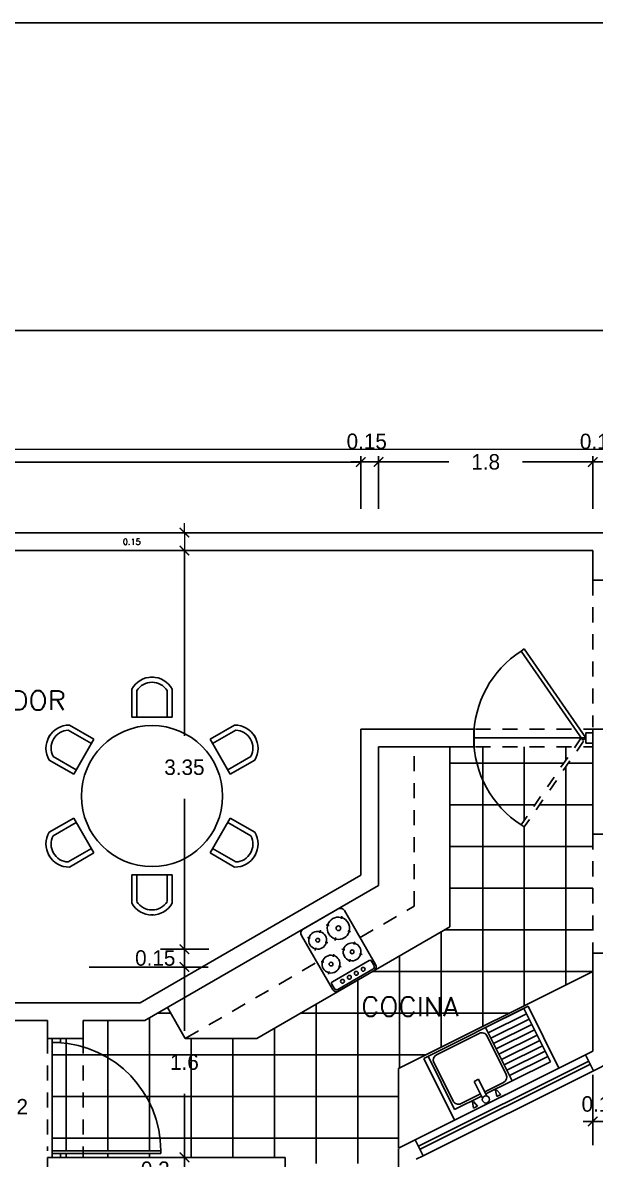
# Model space of a CAD drawing. Header units: millimetres. Extents: x 223 to 336, y 70 to 139.
# Drawn here: x 309.39 to 314.2, y 129.9 to 139.45 of the extents above; entities that cross this region are included whole.
import ezdxf

# ---------------------------------------------------------------- set-up
doc = ezdxf.new("R2010")
doc.units = ezdxf.units.MM
doc.linetypes.add('DASHED', pattern=[9.525, 6.35, -3.175])
doc.linetypes.add('HIDDEN', pattern=[9.525, 6.35, -3.175])
doc.layers.add('COTAS', color=3, linetype='Continuous', lineweight=9)
for name, color, linetype in [('MUEBLES', 253, 'Continuous'), ('MUROS', 5, 'Continuous'), ('MUROS-BAJOS', 40, 'Continuous'), ('pisos', 8, 'Continuous'), ('PROYECCIONES', 6, 'HIDDEN'), ('PUERTAS', 2, 'Continuous'), ('TEXTOS', 4, 'Continuous')]:
    doc.layers.add(name, color=color, linetype=linetype)
doc.layers.add('VENTANAS', color=250, linetype='Continuous', plot=False)
doc.styles.add('ROMANS', font='romans.shx', dxfattribs={"height": 0.05})
doc.dimstyles.new('ISO-25', dxfattribs={"dimtxt": 0.13, "dimasz": 0.08, "dimexe": 0.2, "dimexo": 0.2, "dimgap": 0.2, "dimtad": 0, "dimtih": 1, "dimtoh": 1, "dimdec": 3, "dimdsep": 46, "dimtxsty": 'Standard', "dimblk": 'ARCHTICK', "dimcen": 3, "dimadec": 0, "dimazin": 0, "dimtfac": 1, "dimtdec": 3, "dimtmove": 0, "dimatfit": 3, "dimldrblk": 'ARCHTICK', "dimfxl": 1, "dimarcsym": 0})

# ---------------------------------------------------------------- blocks, each defined once
blk = doc.blocks.new('_ARCHTICK')
at = {"color": 0, "linetype": 'ByBlock', "const_width": 0.15}
blk.add_lwpolyline([(-0.5, -0.5), (0.5, 0.5)], dxfattribs=at)
blk = doc.blocks.new('*D321')
at = {"layer": 'COTAS', "color": 0, "lineweight": -2, "ltscale": 0.05, "transparency": 16777216}
for p, q in [((298.2851, 135.3628), (298.2851, 136.9133)), ((334.345, 135.3628), (334.345, 136.9133)), ((298.2851, 136.8633), (315.8659, 136.8633)), ((334.345, 136.8633), (316.7642, 136.8633))]:
    blk.add_line(p, q, dxfattribs=at)
at = {"layer": 'Defpoints', "color": 0, "ltscale": 0.05, "transparency": 16777216}
for p in [(298.2851, 136.8633), (298.2851, 135.1628), (334.345, 135.1628)]:
    blk.add_point(p, dxfattribs=at)
at = {"layer": 'COTAS', "color": 0, "lineweight": -2, "ltscale": 0.05, "transparency": 16777216, "xscale": 0.08, "yscale": 0.08, "zscale": 0.08, "rotation": 180}
blk.add_blockref('_ARCHTICK', (298.2851, 136.8633), dxfattribs=at)
at = {"layer": 'COTAS', "color": 0, "lineweight": -2, "ltscale": 0.05, "transparency": 16777216, "xscale": 0.08, "yscale": 0.08, "zscale": 0.08}
blk.add_blockref('_ARCHTICK', (334.345, 136.8633), dxfattribs=at)
at = {"layer": 'COTAS', "color": 0, "ltscale": 0.05, "transparency": 16777216, "insert": (316.315, 136.8633), "char_height": 0.13, "attachment_point": 5}
blk.add_mtext('36.06', dxfattribs=at)
blk = doc.blocks.new('*D361')
at = {"layer": 'COTAS', "color": 0, "lineweight": -2, "ltscale": 0.05, "transparency": 16777216}
for p, q in [((305.5466, 135.3623), (305.5466, 135.8069)), ((305.5466, 135.7569), (308.4936, 135.7569)), ((312.2306, 135.7569), (309.2836, 135.7569)), ((312.2306, 135.3625), (312.2306, 135.8069))]:
    blk.add_line(p, q, dxfattribs=at)
at = {"layer": 'Defpoints', "color": 0, "ltscale": 0.05, "transparency": 16777216}
for p in [(305.5466, 135.7569), (305.5466, 135.1623), (312.2306, 135.1625)]:
    blk.add_point(p, dxfattribs=at)
at = {"layer": 'COTAS', "color": 0, "lineweight": -2, "ltscale": 0.05, "transparency": 16777216, "xscale": 0.08, "yscale": 0.08, "zscale": 0.08, "rotation": 180}
blk.add_blockref('_ARCHTICK', (305.5466, 135.7569), dxfattribs=at)
at = {"layer": 'COTAS', "color": 0, "lineweight": -2, "ltscale": 0.05, "transparency": 16777216, "xscale": 0.08, "yscale": 0.08, "zscale": 0.08}
blk.add_blockref('_ARCHTICK', (312.2306, 135.7569), dxfattribs=at)
at = {"layer": 'COTAS', "color": 0, "ltscale": 0.05, "transparency": 16777216, "insert": (308.8886, 135.7569), "char_height": 0.13, "attachment_point": 5}
blk.add_mtext('5.95', dxfattribs=at)
blk = doc.blocks.new('Comedor')
at = {"layer": 'MUEBLES'}
for p, q in [((-0.603, 1.014), (-0.576, 1.029)), ((-0.218, 0.777), (-0.358, 1.019)), ((0.218, 0.777), (0.358, 1.019)), ((0.576, 1.029), (0.603, 1.014)), ((-0.261, 0.752), (-0.394, 0.982)), ((0.261, 0.752), (0.394, 0.982)), ((-0.564, 0.577), (-0.704, 0.819)), ((-0.521, 0.602), (-0.653, 0.832)), ((0.521, 0.602), (0.653, 0.832)), ((0.564, 0.577), (0.704, 0.819)), ((-0.564, 0.577), (-0.218, 0.777)), ((0.218, 0.777), (0.564, 0.577)), ((-0.782, 0.2), (-1.062, 0.2)), ((-0.782, 0.15), (-1.047, 0.15)), ((-0.782, -0.2), (-0.782, 0.2)), ((0.782, 0.2), (1.062, 0.2)), ((0.782, 0.2), (0.782, -0.2)), ((0.782, 0.15), (1.047, 0.15)), ((-1.179, -0.015), (-1.179, 0.015)), ((1.179, 0.015), (1.179, -0.015)), ((-0.782, -0.2), (-1.062, -0.2)), ((-0.782, -0.15), (-1.047, -0.15)), ((0.782, -0.15), (1.047, -0.15)), ((0.782, -0.2), (1.062, -0.2)), ((-0.564, -0.577), (-0.704, -0.819)), ((-0.521, -0.602), (-0.653, -0.832)), ((-0.218, -0.777), (-0.564, -0.577)), ((0.564, -0.577), (0.218, -0.777)), ((0.521, -0.602), (0.653, -0.832)), ((0.564, -0.577), (0.704, -0.819)), ((-0.261, -0.752), (-0.394, -0.982)), ((-0.218, -0.777), (-0.358, -1.019)), ((0.218, -0.777), (0.358, -1.019)), ((0.261, -0.752), (0.394, -0.982)), ((-0.576, -1.029), (-0.603, -1.014)), ((0.603, -1.014), (0.576, -1.029))]:
    blk.add_line(p, q, dxfattribs=at)
blk.add_circle((0, 0), 0.7, dxfattribs=at)
for centre, radius, start, end in [((-0.476, 0.824), 0.228, 58.836, 181.164), ((0.476, 0.824), 0.228, 358.836, 121.164), ((-0.476, 0.824), 0.178, 62.4699, 177.5301), ((0.476, 0.824), 0.178, 2.4699, 117.5301), ((-0.952, 0), 0.228, 118.836, 241.164), ((-0.952, 0), 0.178, 122.4699, 237.5301), ((0.952, 0), 0.178, 302.4699, 57.5301), ((0.952, 0), 0.228, 298.836, 61.164), ((-0.476, -0.824), 0.228, 178.836, 301.164), ((-0.476, -0.824), 0.178, 182.4699, 297.5301), ((0.476, -0.824), 0.228, 238.836, 1.164), ((0.476, -0.824), 0.178, 242.4699, 357.5301)]:
    blk.add_arc(centre, radius, start, end, dxfattribs=at)
blk = doc.blocks.new('*D387')
at = {"layer": 'COTAS', "color": 0, "lineweight": -2, "ltscale": 0.05, "transparency": 16777216}
for p, q in [((312.2306, 135.0128), (310.5485, 135.0128)), ((310.7485, 135.0128), (310.7485, 133.4561)), ((310.7485, 131.6628), (310.7485, 132.9261)), ((310.9548, 131.6628), (310.5485, 131.6628))]:
    blk.add_line(p, q, dxfattribs=at)
at = {"layer": 'Defpoints', "color": 0, "ltscale": 0.05, "transparency": 16777216}
for p in [(312.4306, 135.0128), (310.7485, 131.6628), (311.1548, 131.6628)]:
    blk.add_point(p, dxfattribs=at)
at = {"layer": 'COTAS', "color": 0, "lineweight": -2, "ltscale": 0.05, "transparency": 16777216, "xscale": 0.08, "yscale": 0.08, "zscale": 0.08}
for p, rotation in [((310.7485, 135.0128), 90), ((310.7485, 131.6628), 270)]:
    blk.add_blockref('_ARCHTICK', p, dxfattribs=dict(at, rotation=rotation))
at = {"layer": 'COTAS', "color": 0, "ltscale": 0.05, "transparency": 16777216, "insert": (310.7485, 133.1911), "char_height": 0.13, "attachment_point": 5}
blk.add_mtext('3.35', dxfattribs=at)
blk = doc.blocks.new('Coci02_p')
for p, q in [((0.33, 0), (-0.33, 0)), ((-0.38, -0.05), (-0.38, -0.48)), ((-0.294, -0.053), (-0.272, -0.076)), ((-0.103, -0.056), (-0.126, -0.078)), ((0.011, -0.072), (0.032, -0.093)), ((0.168, -0.071), (0.147, -0.092)), ((0.26, -0.04), (0.26, -0.49)), ((0.33, -0.02), (0.28, -0.02)), ((0.36, -0.48), (0.36, -0.05)), ((0.38, -0.48), (0.38, -0.05)), ((-0.297, -0.244), (-0.274, -0.222)), ((-0.106, -0.247), (-0.128, -0.224)), ((0.012, -0.229), (0.033, -0.208)), ((0.169, -0.228), (0.148, -0.207)), ((-0.279, -0.327), (-0.258, -0.347)), ((-0.122, -0.326), (-0.142, -0.347)), ((0.012, -0.331), (0.034, -0.351)), ((0.169, -0.329), (0.149, -0.351)), ((-0.278, -0.484), (-0.258, -0.463)), ((-0.121, -0.483), (-0.142, -0.463)), ((0.014, -0.488), (0.034, -0.466)), ((0.171, -0.486), (0.149, -0.466)), ((-0.33, -0.53), (0.33, -0.53)), ((0.28, -0.51), (0.33, -0.51))]:
    blk.add_line(p, q)
for centre, radius in [((0.31, -0.14), 0.02), ((-0.2, -0.15), 0.0251), ((0.09, -0.15), 0.02), ((0.31, -0.225), 0.02), ((0.31, -0.31), 0.02), ((-0.2, -0.405), 0.02), ((0.091, -0.409), 0.02), ((0.31, -0.395), 0.02)]:
    blk.add_circle(centre, radius)
for centre, radius, start, end in [((-0.33, -0.05), 0.05, 90, 180), ((0.33, -0.05), 0.05, 0, 90), ((-0.2, -0.15), 0.119, 138.017, 221.983), ((-0.2, -0.15), 0.119, 48.017, 131.983), ((-0.2, -0.15), 0.119, 318.017, 41.983), ((0.09, -0.15), 0.095, 138.017, 221.983), ((0.09, -0.15), 0.095, 48.017, 131.983), ((0.09, -0.15), 0.095, 318.017, 41.983), ((0.28, -0.04), 0.02, 90, 180), ((0.33, -0.05), 0.03, 0, 90), ((-0.2, -0.15), 0.119, 228.017, 311.983), ((0.09, -0.15), 0.095, 228.017, 311.983), ((-0.2, -0.405), 0.095, 138.017, 221.983), ((-0.2, -0.405), 0.095, 48.017, 131.983), ((-0.2, -0.405), 0.095, 318.017, 41.983), ((0.091, -0.409), 0.095, 138.017, 221.983), ((0.091, -0.409), 0.095, 48.017, 131.983), ((0.091, -0.409), 0.095, 318.017, 41.983), ((-0.33, -0.48), 0.05, 180, 270), ((-0.2, -0.405), 0.095, 228.017, 311.983), ((0.091, -0.409), 0.095, 228.017, 311.983), ((0.33, -0.48), 0.05, 270, 0), ((0.33, -0.48), 0.03, 270, 0), ((0.28, -0.49), 0.02, 180, 270)]:
    blk.add_arc(centre, radius, start, end)
blk = doc.blocks.new('*D388')
at = {"layer": 'COTAS', "color": 0, "lineweight": -2, "ltscale": 0.05, "transparency": 16777216}
for p, q in [((310.7485, 131.6628), (310.7485, 131.7428)), ((310.9548, 131.6628), (310.5485, 131.6628)), ((310.7485, 131.6628), (310.7485, 131.5128)), ((310.7485, 131.6628), (310.7485, 131.5128)), ((309.9466, 131.5128), (310.9485, 131.5128)), ((310.7485, 131.5128), (310.7485, 131.4328))]:
    blk.add_line(p, q, dxfattribs=at)
at = {"layer": 'Defpoints', "color": 0, "ltscale": 0.05, "transparency": 16777216}
for p in [(311.1548, 131.6628), (309.7466, 131.5128), (310.7485, 131.5128)]:
    blk.add_point(p, dxfattribs=at)
at = {"layer": 'COTAS', "color": 0, "lineweight": -2, "ltscale": 0.05, "transparency": 16777216, "xscale": 0.08, "yscale": 0.08, "zscale": 0.08}
for p, rotation in [((310.7485, 131.6628), 270), ((310.7485, 131.5128), 90)]:
    blk.add_blockref('_ARCHTICK', p, dxfattribs=dict(at, rotation=rotation))
at = {"layer": 'COTAS', "color": 0, "ltscale": 0.05, "transparency": 16777216, "insert": (310.5032, 131.5878), "char_height": 0.13, "attachment_point": 5}
blk.add_mtext('0.15', dxfattribs=at)
blk = doc.blocks.new('*D374')
at = {"layer": 'COTAS', "color": 0, "lineweight": -2, "ltscale": 0.05, "transparency": 16777216}
for p, q in [((311.3966, 129.9128), (310.5485, 129.9128)), ((310.7485, 129.9128), (310.7485, 129.9928)), ((310.7485, 129.9128), (310.7485, 129.7128)), ((310.7485, 129.9128), (310.7485, 129.7128)), ((311.1966, 129.7128), (310.5485, 129.7128)), ((310.7485, 129.7128), (310.7485, 129.6328))]:
    blk.add_line(p, q, dxfattribs=at)
at = {"layer": 'Defpoints', "color": 0, "ltscale": 0.05, "transparency": 16777216}
for p in [(311.5966, 129.9128), (310.7485, 129.7128), (311.3966, 129.7128)]:
    blk.add_point(p, dxfattribs=at)
at = {"layer": 'COTAS', "color": 0, "lineweight": -2, "ltscale": 0.05, "transparency": 16777216, "xscale": 0.08, "yscale": 0.08, "zscale": 0.08}
for p, rotation in [((310.7485, 129.9128), 270), ((310.7485, 129.7128), 90)]:
    blk.add_blockref('_ARCHTICK', p, dxfattribs=dict(at, rotation=rotation))
at = {"layer": 'COTAS', "color": 0, "ltscale": 0.05, "transparency": 16777216, "insert": (310.5032, 129.8128), "char_height": 0.13, "attachment_point": 5}
blk.add_mtext('0.2', dxfattribs=at)
blk = doc.blocks.new('*D369')
at = {"layer": 'COTAS', "color": 0, "lineweight": -2, "ltscale": 0.05, "transparency": 16777216}
for p, q in [((309.9466, 131.5128), (310.9485, 131.5128)), ((310.7485, 131.5128), (310.7485, 130.9778)), ((310.7485, 129.9128), (310.7485, 130.4478)), ((311.3966, 129.9128), (310.5485, 129.9128))]:
    blk.add_line(p, q, dxfattribs=at)
at = {"layer": 'Defpoints', "color": 0, "ltscale": 0.05, "transparency": 16777216}
for p in [(309.7466, 131.5128), (310.7485, 129.9128), (311.5966, 129.9128)]:
    blk.add_point(p, dxfattribs=at)
at = {"layer": 'COTAS', "color": 0, "lineweight": -2, "ltscale": 0.05, "transparency": 16777216, "xscale": 0.08, "yscale": 0.08, "zscale": 0.08}
for p, rotation in [((310.7485, 131.5128), 90), ((310.7485, 129.9128), 270)]:
    blk.add_blockref('_ARCHTICK', p, dxfattribs=dict(at, rotation=rotation))
at = {"layer": 'COTAS', "color": 0, "ltscale": 0.05, "transparency": 16777216, "insert": (310.7485, 130.7128), "char_height": 0.13, "attachment_point": 5}
blk.add_mtext('1.6', dxfattribs=at)
blk = doc.blocks.new('*D366')
at = {"layer": 'COTAS', "color": 0, "lineweight": -2, "ltscale": 0.05, "transparency": 16777216}
for p, q in [((308.9906, 130.4378), (308.9906, 130.5178)), ((307.9716, 130.4378), (309.1906, 130.4378)), ((308.9906, 130.2378), (308.9906, 130.4378)), ((308.9906, 130.2378), (308.9906, 130.4378)), ((307.9966, 130.2378), (309.1906, 130.2378)), ((308.9906, 130.2378), (308.9906, 130.1578))]:
    blk.add_line(p, q, dxfattribs=at)
at = {"layer": 'Defpoints', "color": 0, "ltscale": 0.05, "transparency": 16777216}
for p in [(307.7716, 130.4378), (308.9906, 130.4378), (307.7966, 130.2378)]:
    blk.add_point(p, dxfattribs=at)
at = {"layer": 'COTAS', "color": 0, "lineweight": -2, "ltscale": 0.05, "transparency": 16777216, "xscale": 0.08, "yscale": 0.08, "zscale": 0.08}
for p, rotation in [((308.9906, 130.4378), 270), ((308.9906, 130.2378), 90)]:
    blk.add_blockref('_ARCHTICK', p, dxfattribs=dict(at, rotation=rotation))
at = {"layer": 'COTAS', "color": 0, "ltscale": 0.05, "transparency": 16777216, "insert": (309.3128, 130.3378), "char_height": 0.13, "attachment_point": 5}
blk.add_mtext('0.2', dxfattribs=at)
blk = doc.blocks.new('*D432')
at = {"layer": 'COTAS', "color": 0, "lineweight": -2, "ltscale": 0.05, "transparency": 16777216}
for p, q in [((314.1806, 130.6056), (314.1806, 130.0158)), ((314.3306, 130.6056), (314.3306, 130.0158)), ((314.1806, 130.2158), (314.1006, 130.2158)), ((314.1806, 130.2158), (314.3306, 130.2158)), ((314.3306, 130.2158), (314.4106, 130.2158))]:
    blk.add_line(p, q, dxfattribs=at)
at = {"layer": 'Defpoints', "color": 0, "ltscale": 0.05, "transparency": 16777216}
for p in [(314.1806, 130.8056), (314.3306, 130.8056), (314.3306, 130.2158)]:
    blk.add_point(p, dxfattribs=at)
at = {"layer": 'COTAS', "color": 0, "lineweight": -2, "ltscale": 0.05, "transparency": 16777216, "xscale": 0.08, "yscale": 0.08, "zscale": 0.08}
blk.add_blockref('_ARCHTICK', (314.1806, 130.2158), dxfattribs=at)
at = {"layer": 'COTAS', "color": 0, "lineweight": -2, "ltscale": 0.05, "transparency": 16777216, "xscale": 0.08, "yscale": 0.08, "zscale": 0.08, "rotation": 180}
blk.add_blockref('_ARCHTICK', (314.3306, 130.2158), dxfattribs=at)
at = {"layer": 'COTAS', "color": 0, "ltscale": 0.05, "transparency": 16777216, "insert": (314.2556, 130.3611), "char_height": 0.13, "attachment_point": 5}
blk.add_mtext('0.15', dxfattribs=at)
blk = doc.blocks.new('Lava032d')
for p, q in [((-0.49, 0), (0.49, 0)), ((-0.49, -0.58), (-0.49, 0)), ((0.49, 0), (0.49, -0.58)), ((-0.45, -0.58), (-0.45, -0.08)), ((-0.45, -0.08), (-0.1971, -0.08)), ((-0.3019, -0.0191), (-0.2864, -0.0704)), ((-0.3019, -0.0191), (-0.2648, -0.0191)), ((-0.2864, -0.0704), (-0.2785, -0.0704)), ((-0.2648, -0.0191), (-0.2785, -0.0704)), ((-0.1971, -0.0605), (-0.1971, -0.2182)), ((-0.1571, -0.2182), (-0.1571, -0.0605)), ((-0.1571, -0.08), (0.0901, -0.08)), ((-0.0462, -0.0191), (-0.0832, -0.0191)), ((-0.0832, -0.0191), (-0.0696, -0.0703)), ((-0.0696, -0.0703), (-0.0616, -0.0703)), ((-0.0462, -0.0191), (-0.0616, -0.0703)), ((0.0901, -0.08), (0.0901, -0.58)), ((0.0901, -0.08), (0.45, -0.08)), ((0.45, -0.08), (0.45, -0.58)), ((-0.43, -0.51), (-0.43, -0.15)), ((-0.38, -0.1), (-0.1971, -0.1)), ((-0.1571, -0.1), (0.0201, -0.1)), ((0.0701, -0.15), (0.0701, -0.51)), ((0.0901, -0.13), (0.45, -0.13)), ((0.0901, -0.18), (0.45, -0.18)), ((-0.1971, -0.2182), (-0.1571, -0.2182)), ((0.0901, -0.23), (0.45, -0.23)), ((0.0901, -0.28), (0.45, -0.28)), ((0.0901, -0.33), (0.45, -0.33)), ((0.0901, -0.38), (0.45, -0.38)), ((0.0901, -0.43), (0.45, -0.43)), ((0.0201, -0.56), (-0.38, -0.56)), ((0.0901, -0.48), (0.45, -0.48)), ((0.0901, -0.53), (0.45, -0.53)), ((0.49, -0.58), (-0.49, -0.58)), ((0.0901, -0.58), (0.45, -0.58))]:
    blk.add_line(p, q)
blk.add_circle((-0.1771, -0.0382), 0.03)
for centre, start, end in [((-0.38, -0.15), 90, 180), ((0.0201, -0.15), 0, 90), ((-0.38, -0.51), 180, 270), ((0.0201, -0.51), 270, 0)]:
    blk.add_arc(centre, 0.05, start, end)
blk = doc.blocks.new('*D386')
at = {"layer": 'COTAS', "color": 0, "lineweight": -2, "ltscale": 0.05, "transparency": 16777216}
for p, q in [((312.2306, 135.7574), (312.1506, 135.7574)), ((312.2306, 135.3625), (312.2306, 135.8074)), ((312.3806, 135.7574), (312.2306, 135.7574)), ((312.3806, 135.3625), (312.3806, 135.8074)), ((312.3806, 135.7574), (312.4606, 135.7574))]:
    blk.add_line(p, q, dxfattribs=at)
at = {"layer": 'Defpoints', "color": 0, "ltscale": 0.05, "transparency": 16777216}
for p in [(312.2306, 135.7574), (312.2306, 135.1625), (312.3806, 135.1625)]:
    blk.add_point(p, dxfattribs=at)
at = {"layer": 'COTAS', "color": 0, "lineweight": -2, "ltscale": 0.05, "transparency": 16777216, "xscale": 0.08, "yscale": 0.08, "zscale": 0.08}
blk.add_blockref('_ARCHTICK', (312.2306, 135.7574), dxfattribs=at)
at = {"layer": 'COTAS', "color": 0, "lineweight": -2, "ltscale": 0.05, "transparency": 16777216, "xscale": 0.08, "yscale": 0.08, "zscale": 0.08, "rotation": 180}
blk.add_blockref('_ARCHTICK', (312.3806, 135.7574), dxfattribs=at)
at = {"layer": 'COTAS', "color": 0, "ltscale": 0.05, "transparency": 16777216, "insert": (312.2808, 135.9299), "char_height": 0.13, "attachment_point": 5}
blk.add_mtext('0.15', dxfattribs=at)
blk = doc.blocks.new('*D385')
at = {"layer": 'COTAS', "color": 0, "lineweight": -2, "ltscale": 0.05, "transparency": 16777216}
for p, q in [((312.3806, 135.3625), (312.3806, 135.8074)), ((312.3806, 135.7574), (312.9723, 135.7574)), ((314.1806, 135.7574), (313.589, 135.7574)), ((314.1806, 135.6675), (314.1806, 135.8074))]:
    blk.add_line(p, q, dxfattribs=at)
at = {"layer": 'Defpoints', "color": 0, "ltscale": 0.05, "transparency": 16777216}
for p in [(312.3806, 135.7574), (314.1806, 135.4675), (312.3806, 135.1625)]:
    blk.add_point(p, dxfattribs=at)
at = {"layer": 'COTAS', "color": 0, "lineweight": -2, "ltscale": 0.05, "transparency": 16777216, "xscale": 0.08, "yscale": 0.08, "zscale": 0.08, "rotation": 180}
blk.add_blockref('_ARCHTICK', (312.3806, 135.7574), dxfattribs=at)
at = {"layer": 'COTAS', "color": 0, "lineweight": -2, "ltscale": 0.05, "transparency": 16777216, "xscale": 0.08, "yscale": 0.08, "zscale": 0.08}
blk.add_blockref('_ARCHTICK', (314.1806, 135.7574), dxfattribs=at)
at = {"layer": 'COTAS', "color": 0, "ltscale": 0.05, "transparency": 16777216, "insert": (313.2806, 135.7574), "char_height": 0.13, "attachment_point": 5}
blk.add_mtext('1.8', dxfattribs=at)
blk = doc.blocks.new('*D393')
at = {"layer": 'COTAS', "color": 0, "lineweight": -2, "ltscale": 0.05, "transparency": 16777216}
for p, q in [((314.1806, 135.7574), (314.1006, 135.7574)), ((314.1806, 135.3625), (314.1806, 135.8074)), ((314.3306, 135.7574), (314.1806, 135.7574)), ((314.3306, 135.6675), (314.3306, 135.8074)), ((314.3306, 135.7574), (314.4106, 135.7574))]:
    blk.add_line(p, q, dxfattribs=at)
at = {"layer": 'Defpoints', "color": 0, "ltscale": 0.05, "transparency": 16777216}
for p in [(314.1806, 135.7574), (314.3306, 135.4675), (314.1806, 135.1625)]:
    blk.add_point(p, dxfattribs=at)
at = {"layer": 'COTAS', "color": 0, "lineweight": -2, "ltscale": 0.05, "transparency": 16777216, "xscale": 0.08, "yscale": 0.08, "zscale": 0.08}
blk.add_blockref('_ARCHTICK', (314.1806, 135.7574), dxfattribs=at)
at = {"layer": 'COTAS', "color": 0, "lineweight": -2, "ltscale": 0.05, "transparency": 16777216, "xscale": 0.08, "yscale": 0.08, "zscale": 0.08, "rotation": 180}
blk.add_blockref('_ARCHTICK', (314.3306, 135.7574), dxfattribs=at)
at = {"layer": 'COTAS', "color": 0, "ltscale": 0.05, "transparency": 16777216, "insert": (314.2414, 135.9289), "char_height": 0.13, "attachment_point": 5}
blk.add_mtext('0.15', dxfattribs=at)

msp = doc.modelspace()

# ---------------------------------------------------------------- hatches: boundary and pattern name
at = {"layer": 'pisos', "ltscale": 0.05}
h = msp.add_hatch(dxfattribs=at)
h.set_pattern_fill('_USER', color=256, scale=0.35, angle=270, style=0, double=1, pattern_type=0)
h.set_pattern_definition([(90, (6.6551, 257.8256), (0.35, 6e-17), []), (0, (6.6551, 257.8256), (0, -0.35), [])])
h.paths.add_polyline_path([(311.59661, 129.91281), (309.70561, 129.91281), (309.70561, 129.94681), (310.40336, 129.94681), (310.54975, 129.94681), (310.54975, 129.96706, 0.3925733), (309.70561, 130.8769), (309.70561, 130.91281), (309.89661, 130.91281), (309.89661, 131.06281), (310.41557, 131.06281), (310.60577, 131.17262), (310.75577, 130.91281), (311.35577, 130.91281), (312.98064, 131.85093), (312.98064, 133.36281), (313.18388, 133.36281, 0.2317712), (313.57828, 132.70767), (313.60438, 132.6896), (314.07051, 133.36281), (314.18064, 133.36281), (314.18064, 132.62813), (314.18064, 131.62813), (314.18064, 131.47618), (312.54661, 130.66053), (312.54661, 129.98993), (312.54661, 128.98781), (311.59661, 128.98781)])
h.paths.add_polyline_path([(311.69661, 129.86281, 0.4142136), (311.64661, 129.81281), (311.64661, 129.08781, 0.4142136), (311.69661, 129.03781), (312.44661, 129.03781, 0.4142136), (312.49661, 129.08781), (312.49661, 129.81281, 0.4142136), (312.44661, 129.86281)], flags=16)
h.paths.add_polyline_path([(310.54975, 129.96745), (310.54975, 129.96706), (309.63761, 129.96706), (309.63761, 130.72881), (309.63761, 130.87881), (309.67161, 130.87881, -0.4032588)])
h.paths.add_polyline_path([(313.57828, 132.70767, -0.2317712), (313.18388, 133.36281), (314.03189, 133.36281)])
h.paths.add_polyline_path([(311.94445, 129.50059), (312.21963, 129.50059), (312.21963, 129.26059), (311.94445, 129.26059)], flags=8)
h.paths.add_polyline_path([(312.23482, 131.30304), (313.30566, 131.30304), (313.30566, 131.0547), (312.23482, 131.0547)], flags=24)

# ---------------------------------------------------------------- linework, layer by layer
at = {"layer": 'COTAS', "color": 6, "ltscale": 0.05}
msp.add_line((297.76298, 135.86427), (336.0435, 135.86427), dxfattribs=at)
at = {"layer": 'COTAS', "ltscale": 0.05}
for p, q in [((312.23064, 135.16281), (310.54848, 135.16281)), ((310.74848, 135.16281), (310.74848, 135.24281)), ((310.74848, 135.16281), (310.74848, 135.01281)), ((312.23064, 135.01281), (310.54848, 135.01281)), ((310.74848, 135.01281), (310.74848, 134.85281))]:
    msp.add_line(p, q, dxfattribs=at)
at = {"layer": 'MUROS'}
for p, q in [((305.24661, 135.16234), (325.98064, 135.16281)), ((305.54661, 135.01234), (314.18064, 135.01281)), ((314.18064, 134.76281), (314.43064, 134.76281)), ((312.23064, 133.51281), (313.18285, 133.51281)), ((313.18285, 133.36281), (313.18285, 133.51281)), ((313.18285, 133.36281), (312.38064, 133.36281)), ((309.59661, 131.21281), (309.15989, 131.21281)), ((309.59661, 131.21281), (310.37538, 131.21281)), ((309.59661, 131.06281), (309.19661, 131.06281)), ((309.59661, 131.06281), (309.59661, 130.91281)), ((309.89661, 131.06281), (310.41557, 131.06281)), ((309.89661, 131.06281), (309.89661, 130.91281)), ((309.59661, 130.91281), (309.89661, 130.91281)), ((309.59661, 129.91281), (311.59661, 129.91281)), ((309.59661, 129.91281), (309.59661, 129.41281)), ((311.59661, 129.91281), (311.59661, 128.98781)), ((312.54661, 129.98376), (312.54661, 128.98781))]:
    msp.add_line(p, q, dxfattribs=at)
at = {"layer": 'MUROS', "ltscale": 0.05}
for p, q in [((314.18064, 134.76281), (314.18064, 135.01281)), ((312.23064, 132.28394), (312.23064, 133.51281)), ((314.18064, 133.51281), (314.18064, 132.62813)), ((314.43064, 133.51281), (314.18064, 133.51281)), ((312.38064, 132.19734), (312.38064, 133.36281)), ((314.33064, 132.62813), (314.18064, 132.62813)), ((310.37538, 131.21281), (312.23064, 132.28394)), ((310.41557, 131.06281), (312.38064, 132.19734)), ((314.18064, 131.62813), (314.18064, 130.92813)), ((314.33064, 131.62813), (314.18064, 131.62813)), ((314.18064, 130.80558), (314.18064, 130.92813)), ((314.12091, 130.77577), (314.18064, 130.80558)), ((314.12091, 130.77577), (314.18064, 130.80558)), ((314.12091, 130.77577), (314.1879, 130.64156)), ((314.1879, 130.64156), (314.33064, 130.71281)), ((312.54661, 129.98993), (312.68935, 130.06118)), ((312.68935, 130.06118), (312.75634, 129.92697)), ((312.69661, 129.89716), (312.75634, 129.92697))]:
    msp.add_line(p, q, dxfattribs=at)
at = {"layer": 'MUROS-BAJOS', "ltscale": 0.05}
for p, q in [((312.54661, 130.66053), (314.18064, 131.47618)), ((312.68935, 130.06118), (314.12091, 130.77577)), ((312.54661, 129.98993), (312.54661, 130.66053)), ((312.75634, 129.92697), (314.1879, 130.64156))]:
    msp.add_line(p, q, dxfattribs=at)
at = {"layer": 'pisos', "ltscale": 0.05}
for p, q in [((313.18285, 133.43781), (314.12244, 133.43781)), ((309.63761, 130.91281), (309.63761, 129.96381))]:
    msp.add_line(p, q, dxfattribs=at)
at = {"layer": 'PROYECCIONES', "ltscale": 0.02}
for p, q in [((314.18064, 134.76281), (314.18064, 133.52717)), ((313.195, 133.51281), (314.18064, 133.51281)), ((313.195, 133.36281), (314.18064, 133.36281)), ((314.18064, 132.62813), (314.18064, 131.62813)), ((309.59661, 130.91281), (309.59661, 129.96706)), ((309.89661, 130.91281), (309.89661, 129.91281))]:
    msp.add_line(p, q, dxfattribs=at)
at = {"layer": 'PROYECCIONES', "color": 11, "linetype": 'DASHED'}
msp.add_line((313.57828, 132.70767), (313.60438, 132.6896), dxfattribs=at)
at = {"layer": 'PUERTAS', "color": 1}
for p, q in [((313.60438, 134.18602), (313.57828, 134.16794)), ((314.09634, 133.41974), (313.57828, 134.16794)), ((314.12244, 133.43781), (313.60438, 134.18602)), ((314.12244, 133.43781), (314.09634, 133.41974)), ((314.12244, 133.48014), (314.18064, 133.48014)), ((314.12244, 133.48014), (314.12244, 133.39548)), ((314.18064, 133.48014), (314.18064, 133.39548)), ((314.18064, 133.39548), (314.12244, 133.39548)), ((309.63761, 129.96706), (310.54975, 129.96706)), ((309.63761, 129.94681), (309.63761, 129.96381)), ((309.63761, 129.94681), (310.54975, 129.94681)), ((310.54975, 129.96706), (310.54975, 129.94681))]:
    msp.add_line(p, q, dxfattribs=at)
at = {"layer": 'PUERTAS', "color": 1, "linetype": 'HIDDEN', "ltscale": 0.01}
for p, q in [((314.08382, 133.43781), (313.57828, 132.70767)), ((314.10313, 133.40992), (313.60438, 132.6896))]:
    msp.add_line(p, q, dxfattribs=at)
at = {"layer": 'PUERTAS', "linetype": 'HIDDEN', "ltscale": 0.02}
for p, q in [((312.68064, 132.02413), (312.68064, 133.36281)), ((312.22464, 131.76086), (312.68064, 132.02413)), ((310.75577, 130.91281), (311.86227, 131.55165)), ((309.74661, 131.21281), (310.31401, 131.21281))]:
    msp.add_line(p, q, dxfattribs=at)
at = {"layer": 'PUERTAS', "ltscale": 0.05}
for p, q in [((312.98064, 131.85093), (312.98064, 133.36281)), ((311.35577, 130.91281), (312.98064, 131.85093))]:
    msp.add_line(p, q, dxfattribs=at)
at = {"layer": 'PUERTAS'}
for q in [(310.60577, 131.17262), (311.35577, 130.91281)]:
    msp.add_line((310.75577, 130.91281), q, dxfattribs=at)
at = {"layer": 'PUERTAS', "color": 1}
for points in [[(309.63761, 130.91281), (309.63761, 130.87881), (309.70561, 130.87881), (309.70561, 130.91281)], [(309.63761, 129.91281), (309.63761, 129.94681), (309.70561, 129.94681), (309.70561, 129.91281)]]:
    msp.add_lwpolyline(points, close=True, dxfattribs=at)
at = {"layer": 'PUERTAS'}
for centre, radius, start, end in [((314.04978, 133.43781), 0.86914, 122.853254, 237.146746), ((309.63761, 129.96706), 0.91214, 0, 87.455196)]:
    msp.add_arc(centre, radius, start, end, dxfattribs=at)
at = {"layer": 'VENTANAS', "ltscale": 0.05}
for p, q in [((334.345, 139.44866), (298.285, 139.44866)), ((312.71614, 130.0075), (314.1477, 130.72208)), ((312.72954, 129.98066), (314.1611, 130.69524))]:
    msp.add_line(p, q, dxfattribs=at)

# ---------------------------------------------------------------- block references
at = {"layer": 'COTAS', "ltscale": 0.05, "xscale": 0.08, "yscale": 0.08, "zscale": 0.08}
for p, rotation in [((310.74848, 135.16281), 270), ((310.74848, 135.01281), 90)]:
    msp.add_blockref('_ARCHTICK', p, dxfattribs=dict(at, rotation=rotation))
at = {"layer": 'MUEBLES', "ltscale": 0.05}
for name, p, xscale, yscale, zscale, rotation in [('Comedor', (310.476, 132.9493), -0.8470000000000001, 0.8470000000000001, 0.8470000000000001, 270), ('Coci02_p', (312.22464, 131.76086), 0.7894736842105358, 0.7894736842105358, 0.7894736842105358, 299.9999999999941)]:
    msp.add_blockref(name, p, dxfattribs=dict(at, xscale=xscale, yscale=yscale, zscale=zscale, rotation=rotation))
at = {"layer": 'MUEBLES', "ltscale": 0.05, "xscale": -1, "rotation": 206.5267706011961}
msp.add_blockref('Lava032d', (313.45789, 130.44481), dxfattribs=at)

# ---------------------------------------------------------------- texts
at = {"layer": 'COTAS', "ltscale": 0.05, "insert": (310.30598, 135.0866), "char_height": 0.05, "attachment_point": 5, "style": 'ROMANS'}
msp.add_mtext('0.15', dxfattribs=at)
at = {"layer": 'TEXTOS', "style": 'ROMANS', "width": 1.065916}
for s, p in [('SALA COMEDOR', (308.00529, 133.67339)), ('COCINA', (312.23364, 131.10015))]:
    msp.add_text(s, height=0.16, dxfattribs=at).set_placement(p)

# ---------------------------------------------------------------- dimensions: what is measured, and where the dimension line sits
at = {"layer": 'COTAS', "ltscale": 0.05}
for base, p1, p2, picture, middle in [((298.28506, 136.8633), (334.345, 135.16281), (298.28506, 135.16281), '*D321', (316.31503, 136.8633)), ((312.38061, 135.75736), (314.18064, 135.46749), (312.38061, 135.1625), '*D385', (313.28062, 135.75736))]:
    dim = msp.add_linear_dim(base=base, p1=p1, p2=p2, dimstyle='ISO-25', override={"dimscale": 1, "dimexe": 0.05, "dimtmove": 1}, dxfattribs=at)
    dim.commit()
    dim.dimension.update_dxf_attribs({"geometry": picture, "text_midpoint": middle})
for base, p1, p2, override, picture, middle in [((312.23062, 135.75736), (312.38061, 135.1625), (312.23062, 135.1625), {"dimscale": 1, "dimexe": 0.05, "dimtmove": 1}, '*D386', (312.28084, 135.9299)), ((314.18059, 135.75736), (314.33064, 135.46749), (314.18059, 135.16254), {"dimscale": 1, "dimexe": 0.05, "dimtmove": 1}, '*D393', (314.24144, 135.92891)), ((314.33064, 130.21582), (314.18064, 130.80558), (314.33064, 130.80558), {"dimscale": 1, "dimtmove": 1}, '*D432', (314.25564, 130.3611))]:
    dim = msp.add_linear_dim(base=base, p1=p1, p2=p2, dimstyle='ISO-25', override=override, dxfattribs=at)
    dim.commit()
    dim.dimension.update_dxf_attribs({"geometry": picture, "text_midpoint": middle, "dimtype": 160})
dim = msp.add_linear_dim(base=(305.54657, 135.7569), p1=(312.23062, 135.1625), p2=(305.54657, 135.16235), text='5.95', dimstyle='ISO-25', override={"dimscale": 1, "dimexe": 0.05, "dimtmove": 1}, dxfattribs=at)
dim.commit()
dim.dimension.update_dxf_attribs({"geometry": '*D361', "text_midpoint": (308.8886, 135.7569)})
for base, p1, p2, picture, middle in [((310.74848, 131.66281), (312.43064, 135.01281), (311.1548, 131.66281), '*D387', (310.74848, 133.19112)), ((310.74848, 131.51281), (311.1548, 131.66281), (309.74661, 131.51281), '*D388', (310.5032, 131.58781)), ((308.99063, 130.43781), (307.79661, 130.23781), (307.77162, 130.43781), '*D366', (309.31281, 130.33781)), ((310.74848, 129.71281), (311.59661, 129.91281), (311.39661, 129.71281), '*D374', (310.50317, 129.81281))]:
    dim = msp.add_linear_dim(base=base, p1=p1, p2=p2, angle=90, dimstyle='ISO-25', override={"dimscale": 1, "dimtmove": 1}, dxfattribs=at)
    dim.commit()
    dim.dimension.update_dxf_attribs({"geometry": picture, "text_midpoint": middle, "dimtype": 160})
dim = msp.add_linear_dim(base=(310.74848, 129.91281), p1=(309.74661, 131.51281), p2=(311.59661, 129.91281), angle=90, dimstyle='ISO-25', override={"dimscale": 1, "dimtmove": 1}, dxfattribs=at)
dim.commit()
dim.dimension.update_dxf_attribs({"geometry": '*D369', "text_midpoint": (310.74848, 130.71281)})

doc.saveas('drawing.dxf')
